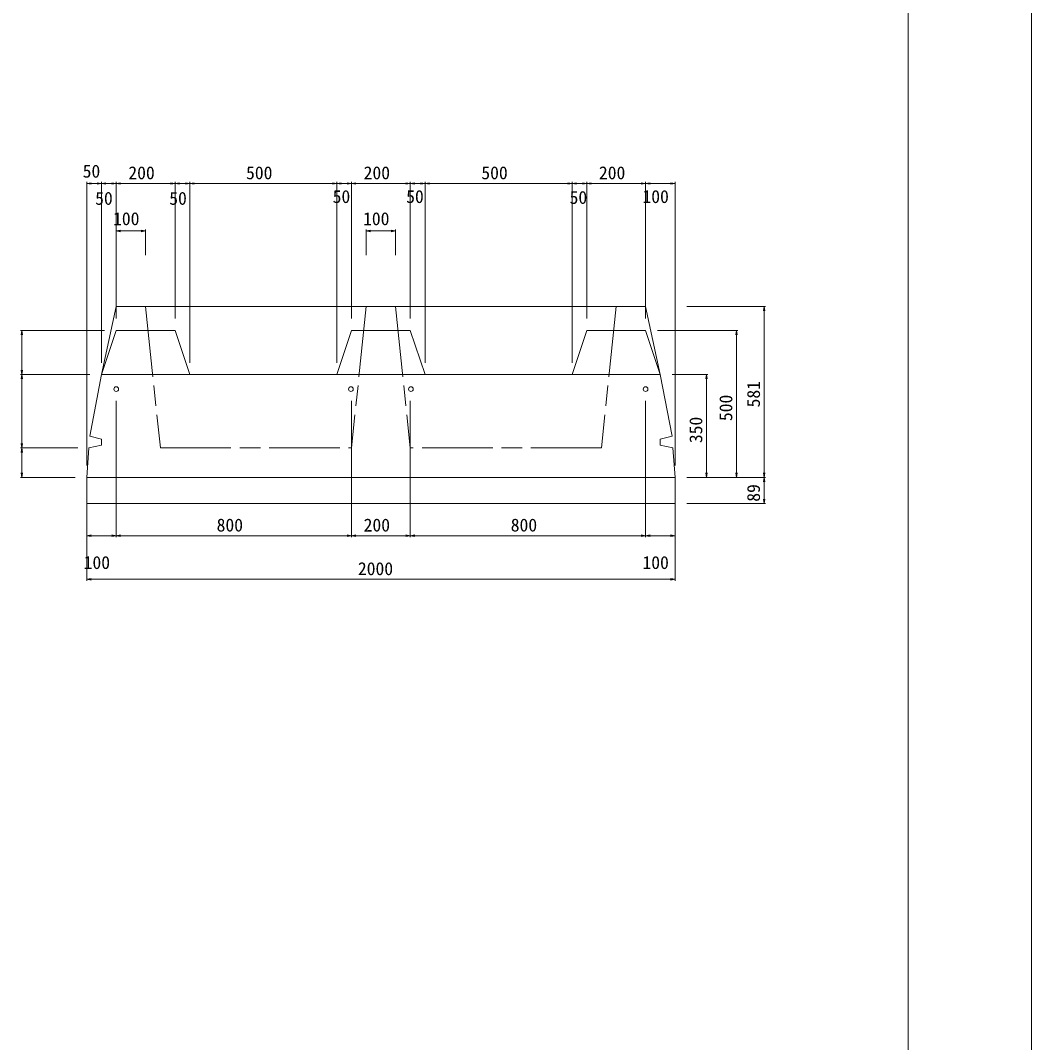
# Model space of a CAD drawing. Units: millimetres on the paper. Extents: x 0 to 841, y 0 to 594.
# Drawn here: x 669.1 to 841, y 173.8 to 347.6 of the extents above; entities that cross this region are included whole.
import ezdxf
from ezdxf.enums import TextEntityAlignment as Align

# ---------------------------------------------------------------- set-up
doc = ezdxf.new("R2010")
doc.units = ezdxf.units.MM
doc.linetypes.add('CHAIN', pattern=[18.5, 12, -1.5, 3.5, -1.5])
for name, color, linetype, lineweight in [('D-STR-DIM（寸法）', 7, 'Continuous', 18), ('D-STR-TXT（文字）', 7, 'Continuous', 18), ('D-STR（構造物外形線）', 1, 'Continuous', 18), ('D-TTL(外枠）', 2, 'Continuous', 18), ('DEFPOINTS_2', 8, 'Continuous', 18)]:
    doc.layers.add(name, color=color, linetype=linetype, lineweight=lineweight)
doc.styles.add('ＭＳ ゴシック', font='')
doc.styles.get('ＭＳ ゴシック').set_extended_font_data('MS Gothic')

msp = doc.modelspace()

# ---------------------------------------------------------------- linework, layer by layer
at = {"layer": 'D-STR-DIM（寸法）'}
for p, q in [((680.39, 271.943), (680.39, 320.18)), ((680.39, 319.93), (681.14, 320.055)), ((680.39, 319.93), (680.49, 319.93)), ((681.14, 319.805), (680.39, 319.93)), ((680.49, 319.93), (682.79, 319.93)), ((682.14, 320.055), (682.89, 319.93)), ((682.89, 319.93), (682.14, 319.805)), ((682.89, 319.93), (682.79, 319.93)), ((682.89, 289.443), (682.89, 320.18)), ((682.89, 289.443), (682.89, 320.18)), ((682.89, 319.93), (683.64, 320.055)), ((682.89, 319.93), (682.99, 319.93)), ((683.64, 319.805), (682.89, 319.93)), ((682.99, 319.93), (685.29, 319.93)), ((684.64, 320.055), (685.39, 319.93)), ((685.39, 319.93), (684.64, 319.805)), ((685.39, 319.93), (685.29, 319.93)), ((685.39, 307.743), (685.39, 320.18)), ((685.39, 296.943), (685.39, 320.18)), ((685.39, 319.93), (686.14, 320.055)), ((685.39, 319.93), (685.49, 319.93)), ((686.14, 319.805), (685.39, 319.93)), ((695.29, 319.93), (685.49, 319.93)), ((694.64, 320.055), (695.39, 319.93)), ((695.39, 319.93), (694.64, 319.805)), ((695.39, 319.93), (695.29, 319.93)), ((695.39, 296.943), (695.39, 320.18)), ((695.39, 296.943), (695.39, 320.18)), ((695.39, 319.93), (696.14, 320.055)), ((695.39, 319.93), (695.49, 319.93)), ((696.14, 319.805), (695.39, 319.93)), ((697.79, 319.93), (695.49, 319.93)), ((697.14, 320.055), (697.89, 319.93)), ((697.89, 319.93), (697.14, 319.805)), ((697.89, 319.93), (697.79, 319.93)), ((697.89, 289.443), (697.89, 320.18)), ((697.89, 303.643), (697.89, 320.18)), ((697.89, 319.93), (698.64, 320.055)), ((697.89, 319.93), (697.99, 319.93)), ((698.64, 319.805), (697.89, 319.93)), ((697.99, 319.93), (722.79, 319.93)), ((722.14, 320.055), (722.89, 319.93)), ((722.89, 319.93), (722.14, 319.805)), ((722.89, 319.93), (722.79, 319.93)), ((722.89, 289.443), (722.89, 320.18)), ((722.89, 303.643), (722.89, 320.18)), ((722.89, 319.93), (723.64, 320.055)), ((722.89, 319.93), (722.99, 319.93)), ((723.64, 319.805), (722.89, 319.93)), ((722.99, 319.93), (725.29, 319.93)), ((724.64, 320.055), (725.39, 319.93)), ((725.39, 319.93), (724.64, 319.805)), ((725.39, 319.93), (725.29, 319.93)), ((725.39, 311.143), (725.39, 320.18)), ((725.39, 296.943), (725.39, 320.18)), ((725.39, 319.93), (726.14, 320.055)), ((725.39, 319.93), (725.49, 319.93)), ((726.14, 319.805), (725.39, 319.93)), ((725.49, 319.93), (735.29, 319.93)), ((734.64, 320.055), (735.39, 319.93)), ((735.39, 319.93), (734.64, 319.805)), ((735.39, 319.93), (735.29, 319.93)), ((735.39, 311.143), (735.39, 320.18)), ((735.39, 296.943), (735.39, 320.18)), ((735.39, 319.93), (736.14, 320.055)), ((735.39, 319.93), (735.49, 319.93)), ((736.14, 319.805), (735.39, 319.93)), ((737.79, 319.93), (735.49, 319.93)), ((737.14, 320.055), (737.89, 319.93)), ((737.89, 319.93), (737.14, 319.805)), ((737.89, 319.93), (737.79, 319.93)), ((737.89, 303.643), (737.89, 320.18)), ((737.89, 289.443), (737.89, 320.18)), ((737.89, 319.93), (738.64, 320.055)), ((737.89, 319.93), (737.99, 319.93)), ((738.64, 319.805), (737.89, 319.93)), ((762.79, 319.93), (737.99, 319.93)), ((762.14, 320.055), (762.89, 319.93)), ((762.89, 319.93), (762.14, 319.805)), ((762.89, 319.93), (762.79, 319.93)), ((762.89, 289.443), (762.89, 320.18)), ((762.89, 303.643), (762.89, 320.18)), ((762.89, 319.93), (763.64, 320.055)), ((762.89, 319.93), (762.99, 319.93)), ((763.64, 319.805), (762.89, 319.93)), ((762.99, 319.93), (765.29, 319.93)), ((764.64, 320.055), (765.39, 319.93)), ((765.39, 319.93), (764.64, 319.805)), ((765.39, 319.93), (765.29, 319.93)), ((765.39, 296.943), (765.39, 320.18)), ((765.39, 296.943), (765.39, 320.18)), ((765.39, 319.93), (766.14, 320.055)), ((765.39, 319.93), (765.49, 319.93)), ((766.14, 319.805), (765.39, 319.93)), ((765.49, 319.93), (775.29, 319.93)), ((774.64, 320.055), (775.39, 319.93)), ((775.39, 319.93), (774.64, 319.805)), ((775.39, 319.93), (775.29, 319.93)), ((775.39, 307.743), (775.39, 320.18)), ((775.39, 296.943), (775.39, 320.18)), ((775.39, 319.93), (776.14, 320.055)), ((775.39, 319.93), (775.49, 319.93)), ((776.14, 319.805), (775.39, 319.93)), ((780.29, 319.93), (775.49, 319.93)), ((779.64, 320.055), (780.39, 319.93)), ((780.39, 319.93), (779.64, 319.805)), ((780.39, 319.93), (780.29, 319.93)), ((780.39, 271.943), (780.39, 320.18)), ((685.39, 307.743), (685.39, 312.097)), ((685.39, 311.847), (686.14, 311.972)), ((685.39, 311.847), (685.49, 311.847)), ((686.14, 311.722), (685.39, 311.847)), ((685.49, 311.847), (690.29, 311.847)), ((689.64, 311.972), (690.39, 311.847)), ((690.39, 311.847), (689.64, 311.722)), ((690.39, 311.847), (690.29, 311.847)), ((690.39, 307.743), (690.39, 312.097)), ((727.89, 307.743), (727.89, 312.097)), ((727.89, 311.847), (728.64, 311.972)), ((727.89, 311.847), (727.99, 311.847)), ((728.64, 311.722), (727.89, 311.847)), ((727.99, 311.847), (732.79, 311.847)), ((732.14, 311.972), (732.89, 311.847)), ((732.89, 311.847), (732.14, 311.722)), ((732.89, 311.847), (732.79, 311.847)), ((732.89, 307.743), (732.89, 312.097)), ((782.39, 298.993), (795.789, 298.993)), ((795.414, 298.243), (795.539, 298.993)), ((795.539, 298.993), (795.539, 298.893)), ((795.539, 298.993), (795.664, 298.243)), ((795.539, 270.043), (795.539, 298.893)), ((683.39, 294.943), (669.108, 294.943)), ((669.233, 294.193), (669.358, 294.943)), ((669.358, 294.943), (669.358, 294.843)), ((669.358, 294.943), (669.483, 294.193)), ((669.358, 287.543), (669.358, 294.843)), ((777.39, 294.943), (791.087, 294.943)), ((790.712, 294.193), (790.837, 294.943)), ((790.837, 294.943), (790.837, 294.843)), ((790.837, 294.943), (790.962, 294.193)), ((790.837, 270.043), (790.837, 294.843)), ((680.14, 287.443), (669.108, 287.443)), ((680.89, 287.443), (669.108, 287.443)), ((669.358, 287.443), (669.233, 288.193)), ((669.233, 286.693), (669.358, 287.443)), ((669.483, 288.193), (669.358, 287.443)), ((669.358, 287.443), (669.358, 287.543)), ((669.358, 287.443), (669.358, 287.343)), ((669.358, 287.443), (669.483, 286.693)), ((669.358, 275.043), (669.358, 287.343)), ((779.89, 287.443), (785.983, 287.443)), ((785.608, 286.693), (785.733, 287.443)), ((785.733, 287.443), (785.733, 287.343)), ((785.733, 287.443), (785.858, 286.693)), ((785.733, 270.043), (785.733, 287.343)), ((685.39, 282.943), (685.39, 259.776)), ((685.39, 282.943), (685.39, 259.776)), ((725.39, 282.943), (725.39, 259.776)), ((725.39, 282.943), (725.39, 259.776)), ((735.39, 282.943), (735.39, 259.776)), ((735.39, 282.943), (735.39, 259.776)), ((775.39, 282.943), (775.39, 259.776)), ((775.39, 282.943), (775.39, 259.776)), ((678.89, 274.943), (669.108, 274.943)), ((678.89, 274.943), (669.108, 274.943)), ((669.358, 274.943), (669.233, 275.693)), ((669.233, 274.193), (669.358, 274.943)), ((669.483, 275.693), (669.358, 274.943)), ((669.358, 274.943), (669.358, 275.043)), ((669.358, 274.943), (669.358, 274.843)), ((669.358, 274.943), (669.483, 274.193)), ((669.358, 270.043), (669.358, 274.843)), ((678.39, 269.943), (669.108, 269.943)), ((669.358, 269.943), (669.233, 270.693)), ((669.483, 270.693), (669.358, 269.943)), ((669.358, 269.943), (669.358, 270.043)), ((782.39, 269.943), (795.789, 269.943)), ((782.39, 269.943), (791.087, 269.943)), ((782.39, 269.943), (785.983, 269.943)), ((782.39, 269.943), (795.789, 269.943)), ((785.733, 269.943), (785.608, 270.693)), ((785.858, 270.693), (785.733, 269.943)), ((785.733, 269.943), (785.733, 270.043)), ((790.837, 269.943), (790.712, 270.693)), ((790.962, 270.693), (790.837, 269.943)), ((790.837, 269.943), (790.837, 270.043)), ((795.539, 269.943), (795.414, 270.693)), ((795.414, 269.193), (795.539, 269.943)), ((795.664, 270.693), (795.539, 269.943)), ((795.539, 269.943), (795.539, 270.043)), ((795.539, 269.943), (795.539, 269.843)), ((795.539, 269.943), (795.664, 269.193)), ((795.539, 265.593), (795.539, 269.843)), ((680.39, 267.943), (680.39, 259.776)), ((780.39, 267.943), (780.39, 259.776)), ((795.539, 265.493), (795.414, 266.243)), ((795.664, 266.243), (795.539, 265.493)), ((782.39, 265.493), (795.789, 265.493)), ((795.539, 265.493), (795.539, 265.593)), ((680.39, 263.493), (680.39, 252.357)), ((780.39, 263.493), (780.39, 252.357)), ((680.39, 260.026), (681.14, 260.151)), ((680.39, 260.026), (680.49, 260.026)), ((681.14, 259.901), (680.39, 260.026)), ((680.49, 260.026), (685.29, 260.026)), ((684.64, 260.151), (685.39, 260.026)), ((685.39, 260.026), (684.64, 259.901)), ((685.39, 260.026), (685.29, 260.026)), ((685.39, 260.026), (686.14, 260.151)), ((685.39, 260.026), (685.49, 260.026)), ((686.14, 259.901), (685.39, 260.026)), ((685.49, 260.026), (725.29, 260.026)), ((724.64, 260.151), (725.39, 260.026)), ((725.39, 260.026), (724.64, 259.901)), ((725.39, 260.026), (725.29, 260.026)), ((725.39, 260.026), (726.14, 260.151)), ((725.39, 260.026), (725.49, 260.026)), ((726.14, 259.901), (725.39, 260.026)), ((725.49, 260.026), (735.29, 260.026)), ((734.64, 260.151), (735.39, 260.026)), ((735.39, 260.026), (734.64, 259.901)), ((735.39, 260.026), (735.29, 260.026)), ((735.39, 260.026), (736.14, 260.151)), ((735.39, 260.026), (735.49, 260.026)), ((736.14, 259.901), (735.39, 260.026)), ((735.49, 260.026), (775.29, 260.026)), ((774.64, 260.151), (775.39, 260.026)), ((775.39, 260.026), (774.64, 259.901)), ((775.39, 260.026), (775.29, 260.026)), ((775.39, 260.026), (776.14, 260.151)), ((775.39, 260.026), (775.49, 260.026)), ((776.14, 259.901), (775.39, 260.026)), ((775.49, 260.026), (780.29, 260.026)), ((779.64, 260.151), (780.39, 260.026)), ((780.39, 260.026), (779.64, 259.901)), ((780.39, 260.026), (780.29, 260.026)), ((680.39, 252.607), (681.14, 252.732)), ((680.39, 252.607), (680.49, 252.607)), ((681.14, 252.482), (680.39, 252.607)), ((680.49, 252.607), (780.29, 252.607)), ((779.64, 252.732), (780.39, 252.607)), ((780.39, 252.607), (779.64, 252.482)), ((780.39, 252.607), (780.29, 252.607))]:
    msp.add_line(p, q, dxfattribs=at)
at = {"layer": 'D-STR（構造物外形線）'}
for p, q in [((682.89, 287.443), (685.39, 298.993)), ((685.39, 298.993), (730.39, 298.993)), ((775.39, 298.993), (730.39, 298.993)), ((777.89, 287.443), (775.39, 298.993)), ((682.89, 287.443), (685.39, 294.943)), ((685.39, 294.943), (695.39, 294.943)), ((695.39, 294.943), (697.89, 287.443)), ((725.39, 294.943), (722.89, 287.443)), ((725.39, 294.943), (730.39, 294.943)), ((735.39, 294.943), (730.39, 294.943)), ((735.39, 294.943), (737.89, 287.443)), ((765.39, 294.943), (762.89, 287.443)), ((775.39, 294.943), (765.39, 294.943)), ((777.89, 287.443), (775.39, 294.943)), ((680.89, 276.943), (682.89, 287.443)), ((682.89, 287.443), (730.39, 287.443)), ((777.89, 287.443), (730.39, 287.443)), ((779.89, 276.943), (777.89, 287.443)), ((682.89, 276.443), (680.89, 276.943)), ((682.89, 275.443), (682.89, 276.443)), ((777.89, 276.443), (779.89, 276.943)), ((777.89, 275.443), (777.89, 276.443)), ((680.39, 269.943), (680.747, 274.943)), ((680.747, 274.943), (682.89, 275.443)), ((780.033, 274.943), (777.89, 275.443)), ((780.39, 269.943), (780.033, 274.943)), ((680.39, 269.943), (730.39, 269.943)), ((680.39, 269.943), (680.39, 265.493)), ((780.39, 269.943), (730.39, 269.943)), ((780.39, 269.943), (780.39, 265.493)), ((680.39, 265.493), (730.39, 265.493)), ((780.39, 265.493), (730.39, 265.493))]:
    msp.add_line(p, q, dxfattribs=at)
at = {"layer": 'D-STR（構造物外形線）', "linetype": 'CHAIN'}
for p, q in [((690.39, 298.993), (692.89, 274.943)), ((727.89, 298.993), (725.39, 274.943)), ((732.89, 298.993), (735.39, 274.943)), ((770.39, 298.993), (767.89, 274.943)), ((692.89, 274.943), (725.39, 274.943)), ((767.89, 274.943), (735.39, 274.943))]:
    msp.add_line(p, q, dxfattribs=at)
at = {"layer": 'D-STR（構造物外形線）'}
for centre in [(685.39, 284.943), (725.29, 284.943), (735.49, 284.943), (775.39, 284.943)]:
    msp.add_circle(centre, 0.4, dxfattribs=at)
at = {"layer": 'D-TTL(外枠）'}
msp.add_line((820, 20), (820, 574), dxfattribs=at)
at = {"layer": 'DEFPOINTS_2'}
msp.add_line((841, 0), (841, 594), dxfattribs=at)

# ---------------------------------------------------------------- texts
at = {"layer": 'D-STR-TXT（文字）', "style": 'ＭＳ ゴシック'}
for s, p in [('50', (679.683, 320.255)), ('200', (687.451, 319.98)), ('500', (707.459, 319.98)), ('200', (727.451, 319.98)), ('500', (747.459, 319.98)), ('200', (767.451, 319.98)), ('50', (681.808, 315.639)), ('50', (694.401, 315.639)), ('50', (722.183, 315.941)), ('50', (734.683, 315.941)), ('50', (762.466, 315.79)), ('100', (774.852, 315.941)), ('100', (684.852, 312.172)), ('100', (727.352, 312.172)), ('800', (702.459, 260.076)), ('200', (727.451, 260.076)), ('800', (752.459, 260.076)), ('100', (679.852, 253.701)), ('100', (774.852, 253.701)), ('2000', (726.476, 252.657))]:
    msp.add_text(s, height=2.199, dxfattribs=at).set_placement(p, align=Align.BOTTOM_LEFT)
for s, p in [('581', (795.489, 281.842)), ('500', (790.787, 279.512)), ('350', (785.683, 275.762)), ('89', (795.489, 265.8))]:
    msp.add_text(s, height=2.199, rotation=90, dxfattribs=at).set_placement(p, align=Align.BOTTOM_LEFT)

doc.saveas('drawing.dxf')
